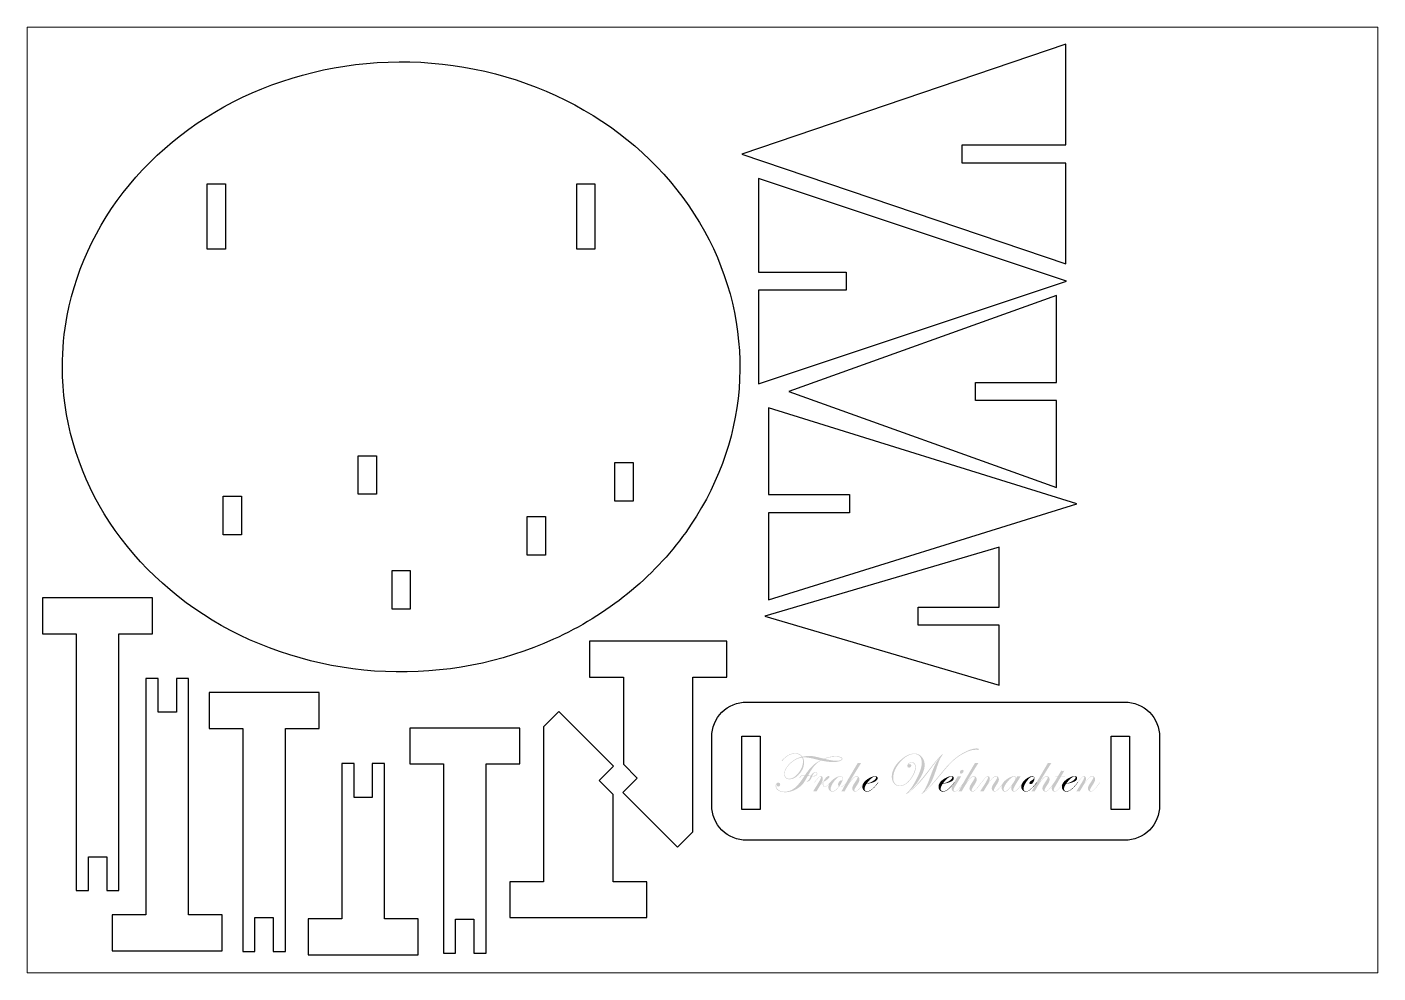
# Paper-space layout 'Layout1' of a CAD drawing. Header units: millimetres. Extents: x 0 to 200, y 0 to 140.
# The model-space entities are those that its viewports show. They can reach past a viewport. Long polylines and large blocks are cut down to what shows.
import ezdxf

# ---------------------------------------------------------------- set-up
doc = ezdxf.new("R2010")
doc.units = ezdxf.units.MM

msp = doc.modelspace()

# ---------------------------------------------------------------- hatches: boundary and pattern name
at = {"true_color": 0x000000, "transparency": 33554687}
h = msp.add_hatch(color=18, dxfattribs=at)
edge = h.paths.add_edge_path(flags=0)
edge.add_spline(control_points=[(120.71, 31.69), (120.71, 31.56), (120.58, 31.45), (120.31, 31.35), (120.04, 31.26), (119.72, 31.21), (119.34, 31.21), (118.85, 31.21), (118.25, 31.29), (117.54, 31.44), (117.2, 31.27), (116.88, 31.03), (116.59, 30.69), (116.3, 30.36), (115.98, 29.88), (115.64, 29.25), (115.81, 29.22), (115.95, 29.2), (116.06, 29.19), (116.22, 29.54), (116.43, 29.71), (116.72, 29.71), (116.91, 29.71), (117.01, 29.64), (117.01, 29.49), (117.01, 29.37), (116.94, 29.27), (116.81, 29.2), (116.68, 29.12), (116.51, 29.08), (116.31, 29.08), (116.31, 29.08), (116.22, 29.08), (116.22, 29.08), (116.22, 29.07), (116.18, 29), (116.12, 28.87), (116.05, 28.71), (115.96, 28.57), (115.83, 28.46), (115.7, 28.35), (115.58, 28.3), (115.47, 28.3), (115.43, 28.3), (115.41, 28.31), (115.41, 28.32), (115.41, 28.34), (115.42, 28.35), (115.45, 28.36), (115.64, 28.41), (115.83, 28.67), (116.02, 29.11), (115.94, 29.12), (115.83, 29.14), (115.68, 29.16), (115.68, 29.16), (115.6, 29.18), (115.6, 29.18), (115.56, 29.11), (115.51, 29.01), (115.43, 28.88), (115.2, 28.46), (115.01, 28.16), (114.86, 27.98), (114.72, 27.8), (114.52, 27.62), (114.27, 27.45), (113.62, 26.98), (112.93, 26.75), (112.23, 26.75), (111.82, 26.75), (111.48, 26.84), (111.21, 27.01), (110.95, 27.18), (110.82, 27.41), (110.82, 27.68), (110.82, 27.81), (110.86, 27.93), (110.94, 28.03), (111.02, 28.12), (111.11, 28.17), (111.23, 28.17), (111.41, 28.17), (111.5, 28.08), (111.5, 27.9), (111.5, 27.81), (111.47, 27.74), (111.41, 27.68), (111.36, 27.62), (111.29, 27.59), (111.21, 27.59), (111.08, 27.59), (111.01, 27.65), (111.01, 27.78), (111.02, 27.85), (111.01, 27.88), (110.99, 27.88), (110.93, 27.88), (110.91, 27.81), (110.91, 27.66), (110.91, 27.43), (111.03, 27.24), (111.27, 27.08), (111.5, 26.91), (111.79, 26.83), (112.13, 26.83), (112.66, 26.83), (113.14, 26.99), (113.56, 27.31), (113.99, 27.63), (114.45, 28.17), (114.96, 28.95), (115, 29.02), (115.07, 29.11), (115.15, 29.24), (115.15, 29.24), (115.08, 29.24), (115.08, 29.24), (114.77, 29.24), (114.56, 29.13), (114.44, 28.89), (114.43, 28.85), (114.41, 28.83), (114.4, 28.83), (114.38, 28.83), (114.36, 28.85), (114.36, 28.87), (114.36, 28.98), (114.44, 29.08), (114.6, 29.18), (114.75, 29.27), (114.91, 29.32), (115.08, 29.32), (115.08, 29.32), (115.2, 29.32), (115.2, 29.32), (115.92, 30.4), (116.66, 31.11), (117.45, 31.46), (117.24, 31.51), (117.02, 31.56), (116.79, 31.62), (116.06, 31.81), (115.49, 31.91), (115.09, 31.91), (115.01, 31.91), (114.93, 31.9), (114.86, 31.9), (114.98, 31.67), (115.03, 31.42), (115.03, 31.13), (115.03, 30.54), (114.8, 29.98), (114.34, 29.46), (113.87, 28.93), (113.38, 28.67), (112.85, 28.67), (112.63, 28.67), (112.44, 28.74), (112.31, 28.88), (112.17, 29.02), (112.1, 29.2), (112.1, 29.43), (112.1, 29.94), (112.36, 30.46), (112.9, 30.99), (113.43, 31.52), (114.03, 31.85), (114.69, 31.99), (114.48, 32.3), (114.17, 32.45), (113.74, 32.45), (113.04, 32.45), (112.41, 32.11), (111.84, 31.43), (111.79, 31.38), (111.77, 31.36), (111.76, 31.36), (111.75, 31.36), (111.73, 31.37), (111.73, 31.39), (111.73, 31.44), (111.84, 31.57), (112.07, 31.78), (112.6, 32.27), (113.15, 32.52), (113.71, 32.52), (114.21, 32.52), (114.58, 32.35), (114.8, 32), (115.09, 32.08), (115.43, 32.12), (115.81, 32.12), (116.05, 32.12), (116.28, 32.1), (116.48, 32.06), (116.69, 32.02), (117.18, 31.91), (117.96, 31.72), (118.56, 31.96), (119.13, 32.07), (119.66, 32.07), (119.98, 32.07), (120.23, 32.04), (120.42, 31.97), (120.61, 31.9), (120.71, 31.81), (120.71, 31.69)], knot_values=[0, 0, 0, 0, 1, 1, 1, 2, 2, 2, 3, 3, 3, 4, 4, 4, 5, 5, 5, 6, 6, 6, 7, 7, 7, 8, 8, 8, 9, 9, 9, 10, 10, 10, 11, 11, 11, 12, 12, 12, 13, 13, 13, 14, 14, 14, 15, 15, 15, 16, 16, 16, 17, 17, 17, 18, 18, 18, 19, 19, 19, 20, 20, 20, 21, 21, 21, 22, 22, 22, 23, 23, 23, 24, 24, 24, 25, 25, 25, 26, 26, 26, 27, 27, 27, 28, 28, 28, 29, 29, 29, 30, 30, 30, 31, 31, 31, 32, 32, 32, 33, 33, 33, 34, 34, 34, 35, 35, 35, 36, 36, 36, 37, 37, 37, 38, 38, 38, 39, 39, 39, 40, 40, 40, 41, 41, 41, 42, 42, 42, 43, 43, 43, 44, 44, 44, 45, 45, 45, 46, 46, 46, 47, 47, 47, 48, 48, 48, 49, 49, 49, 50, 50, 50, 51, 51, 51, 52, 52, 52, 53, 53, 53, 54, 54, 54, 55, 55, 55, 56, 56, 56, 57, 57, 57, 58, 58, 58, 59, 59, 59, 60, 60, 60, 61, 61, 61, 62, 62, 62, 63, 63, 63, 64, 64, 64, 65, 65, 65, 66, 66, 66, 67, 67, 67, 68, 68, 68, 69, 69, 69, 69], degree=3, periodic=1)
edge = h.paths.add_edge_path(flags=0)
edge.add_spline(control_points=[(120.63, 31.69), (120.63, 31.77), (120.54, 31.84), (120.36, 31.9), (120.19, 31.97), (119.97, 32), (119.72, 32), (119.13, 32), (118.58, 31.89), (118.09, 31.69), (118.09, 31.69), (118.63, 31.56), (118.63, 31.56), (119.09, 31.46), (119.51, 31.4), (119.9, 31.4), (120.09, 31.4), (120.26, 31.43), (120.41, 31.49), (120.56, 31.55), (120.63, 31.61), (120.63, 31.69)], knot_values=[0, 0, 0, 0, 1, 1, 1, 2, 2, 2, 3, 3, 3, 4, 4, 4, 5, 5, 5, 6, 6, 6, 7, 7, 7, 7], degree=3, periodic=1)
edge = h.paths.add_edge_path(flags=0)
edge.add_spline(control_points=[(116.93, 29.48), (116.93, 29.6), (116.87, 29.66), (116.73, 29.66), (116.56, 29.66), (116.41, 29.52), (116.28, 29.23), (116.28, 29.23), (116.25, 29.16), (116.25, 29.16), (116.25, 29.16), (116.35, 29.16), (116.35, 29.16), (116.52, 29.16), (116.66, 29.19), (116.77, 29.25), (116.88, 29.31), (116.93, 29.39), (116.93, 29.48)], knot_values=[0, 0, 0, 0, 1, 1, 1, 2, 2, 2, 3, 3, 3, 4, 4, 4, 5, 5, 5, 6, 6, 6, 6], degree=3, periodic=1)
edge = h.paths.add_edge_path(flags=0)
edge.add_spline(control_points=[(114.88, 31.33), (114.88, 31.51), (114.84, 31.69), (114.75, 31.88), (114.12, 31.8), (113.53, 31.5), (112.99, 30.98), (112.44, 30.46), (112.17, 29.95), (112.17, 29.43), (112.17, 29.24), (112.23, 29.08), (112.35, 28.95), (112.47, 28.82), (112.62, 28.75), (112.8, 28.75), (113.27, 28.75), (113.74, 29.03), (114.2, 29.6), (114.65, 30.17), (114.88, 30.74), (114.88, 31.33)], knot_values=[0, 0, 0, 0, 1, 1, 1, 2, 2, 2, 3, 3, 3, 4, 4, 4, 5, 5, 5, 6, 6, 6, 7, 7, 7, 7], degree=3, periodic=1)
h = msp.add_hatch(color=18, dxfattribs=at)
edge = h.paths.add_edge_path(flags=0)
edge.add_spline(control_points=[(140.92, 33.12), (140.92, 33.05), (140.88, 33.02), (140.8, 33.02), (140.8, 33.02), (140.74, 33.02), (140.74, 33.02), (140.65, 33.03), (140.55, 33.03), (140.42, 33.03), (139.79, 33.03), (139.04, 32.75), (138.15, 32.19), (137.65, 31.87), (137.23, 31.54), (136.89, 31.2), (136.53, 30.85), (135.94, 30.17), (135.11, 29.16), (134.1, 27.94), (133.31, 27.12), (132.75, 26.7), (132.56, 26.56), (132.45, 26.49), (132.42, 26.49), (132.41, 26.49), (132.4, 26.5), (132.4, 26.51), (132.4, 26.51), (132.43, 26.55), (132.51, 26.63), (132.86, 26.98), (133.22, 27.67), (133.58, 28.68), (133.91, 29.59), (134.17, 30.25), (134.37, 30.67), (134.56, 31.09), (134.76, 31.43), (134.98, 31.71), (135.03, 31.78), (135.06, 31.81), (135.06, 31.82), (135.04, 31.83), (135.02, 31.82), (135, 31.79), (135, 31.79), (134.96, 31.75), (134.96, 31.75), (134.96, 31.75), (134.85, 31.62), (134.85, 31.62), (134.68, 31.4), (134.26, 30.86), (133.61, 30), (132.58, 28.6), (131.67, 27.6), (130.89, 26.98), (130.47, 26.65), (130.23, 26.49), (130.16, 26.49), (130.15, 26.5), (130.14, 26.5), (130.14, 26.52), (130.14, 26.52), (130.15, 26.54), (130.19, 26.57), (130.72, 27.06), (131.23, 27.79), (131.72, 28.77), (132.21, 29.75), (132.46, 30.53), (132.46, 31.11), (132.46, 31.51), (132.36, 31.82), (132.17, 32.06), (131.97, 32.29), (131.71, 32.41), (131.37, 32.41), (130.67, 32.41), (129.97, 32.01), (129.27, 31.22), (128.58, 30.44), (128.23, 29.64), (128.23, 28.84), (128.23, 28.51), (128.32, 28.24), (128.5, 28.04), (128.68, 27.83), (128.92, 27.73), (129.21, 27.73), (129.82, 27.73), (130.41, 28.15), (130.96, 28.99), (131.31, 29.54), (131.49, 30.03), (131.49, 30.46), (131.49, 30.66), (131.44, 30.82), (131.34, 30.94), (131.24, 31.07), (131.11, 31.13), (130.95, 31.13), (130.85, 31.13), (130.76, 31.1), (130.66, 31.06), (130.57, 31.01), (130.52, 30.96), (130.52, 30.91), (130.52, 30.89), (130.53, 30.89), (130.55, 30.89), (130.56, 30.89), (130.57, 30.89), (130.59, 30.89), (130.66, 30.9), (130.7, 30.91), (130.72, 30.91), (130.85, 30.91), (130.91, 30.84), (130.91, 30.7), (130.91, 30.62), (130.88, 30.54), (130.81, 30.48), (130.74, 30.42), (130.67, 30.39), (130.58, 30.39), (130.41, 30.39), (130.33, 30.48), (130.33, 30.66), (130.33, 30.81), (130.39, 30.94), (130.52, 31.04), (130.64, 31.15), (130.79, 31.2), (130.95, 31.2), (131.14, 31.2), (131.29, 31.14), (131.4, 31), (131.51, 30.86), (131.57, 30.68), (131.57, 30.46), (131.57, 29.94), (131.34, 29.37), (130.87, 28.72), (130.35, 28.02), (129.79, 27.66), (129.2, 27.66), (128.86, 27.66), (128.57, 27.79), (128.35, 28.06), (128.13, 28.32), (128.02, 28.65), (128.02, 29.05), (128.02, 29.43), (128.12, 29.82), (128.32, 30.23), (128.52, 30.64), (128.79, 31.01), (129.14, 31.34), (129.92, 32.1), (130.67, 32.48), (131.39, 32.48), (131.82, 32.48), (132.17, 32.32), (132.46, 31.99), (132.75, 31.65), (132.89, 31.25), (132.89, 30.76), (132.89, 30.24), (132.67, 29.61), (132.24, 28.87), (131.81, 28.12), (131.29, 27.48), (130.68, 26.95), (130.62, 26.89), (130.59, 26.86), (130.59, 26.86), (130.59, 26.85), (130.6, 26.84), (130.61, 26.84), (130.69, 26.84), (130.96, 27.08), (131.42, 27.55), (132.07, 28.23), (132.94, 29.29), (134.05, 30.74), (134.36, 31.16), (134.67, 31.53), (134.98, 31.86), (135.28, 32.19), (135.47, 32.36), (135.54, 32.36), (135.56, 32.36), (135.57, 32.35), (135.57, 32.33), (135.57, 32.32), (135.56, 32.31), (135.54, 32.29), (135.37, 32.06), (135.23, 31.83), (135.12, 31.59), (135, 31.32), (134.82, 30.82), (134.58, 30.07), (134.31, 29.26), (134.07, 28.64), (133.85, 28.22), (133.62, 27.78), (133.34, 27.38), (132.99, 27.03), (132.99, 27.02), (132.98, 27.01), (132.98, 27), (132.98, 26.99), (132.98, 26.98), (132.99, 26.98), (133.04, 26.98), (133.23, 27.16), (133.58, 27.52), (133.82, 27.76), (134.49, 28.56), (135.59, 29.89), (136.16, 30.58), (136.66, 31.12), (137.11, 31.52), (137.56, 31.92), (138.07, 32.28), (138.63, 32.59), (139.4, 33.02), (140.06, 33.23), (140.63, 33.23), (140.83, 33.23), (140.92, 33.2), (140.92, 33.12)], knot_values=[0, 0, 0, 0, 1, 1, 1, 2, 2, 2, 3, 3, 3, 4, 4, 4, 5, 5, 5, 6, 6, 6, 7, 7, 7, 8, 8, 8, 9, 9, 9, 10, 10, 10, 11, 11, 11, 12, 12, 12, 13, 13, 13, 14, 14, 14, 15, 15, 15, 16, 16, 16, 17, 17, 17, 18, 18, 18, 19, 19, 19, 20, 20, 20, 21, 21, 21, 22, 22, 22, 23, 23, 23, 24, 24, 24, 25, 25, 25, 26, 26, 26, 27, 27, 27, 28, 28, 28, 29, 29, 29, 30, 30, 30, 31, 31, 31, 32, 32, 32, 33, 33, 33, 34, 34, 34, 35, 35, 35, 36, 36, 36, 37, 37, 37, 38, 38, 38, 39, 39, 39, 40, 40, 40, 41, 41, 41, 42, 42, 42, 43, 43, 43, 44, 44, 44, 45, 45, 45, 46, 46, 46, 47, 47, 47, 48, 48, 48, 49, 49, 49, 50, 50, 50, 51, 51, 51, 52, 52, 52, 53, 53, 53, 54, 54, 54, 55, 55, 55, 56, 56, 56, 57, 57, 57, 58, 58, 58, 59, 59, 59, 60, 60, 60, 61, 61, 61, 62, 62, 62, 63, 63, 63, 64, 64, 64, 65, 65, 65, 66, 66, 66, 67, 67, 67, 68, 68, 68, 69, 69, 69, 70, 70, 70, 71, 71, 71, 72, 72, 72, 73, 73, 73, 74, 74, 74, 75, 75, 75, 76, 76, 76, 77, 77, 77, 78, 78, 78, 78], degree=3, periodic=1)
h = msp.add_hatch(color=18, dxfattribs=at)
edge = h.paths.add_edge_path(flags=0)
edge.add_spline(control_points=[(123.98, 28.22), (123.98, 28.19), (123.96, 28.17), (123.94, 28.14), (123.94, 28.14), (123.76, 27.9), (123.76, 27.9), (123.25, 27.19), (122.87, 26.83), (122.62, 26.83), (122.49, 26.83), (122.38, 26.88), (122.3, 26.97), (122.21, 27.07), (122.17, 27.19), (122.17, 27.33), (122.17, 27.52), (122.28, 27.77), (122.48, 28.07), (122.81, 28.55), (122.97, 28.83), (122.97, 28.92), (122.97, 29.03), (122.91, 29.08), (122.8, 29.08), (122.64, 29.08), (122.41, 28.92), (122.13, 28.6), (121.86, 28.29), (121.48, 27.71), (121.01, 26.85), (120.93, 26.87), (120.86, 26.88), (120.8, 26.88), (120.74, 26.88), (120.66, 26.87), (120.56, 26.85), (120.56, 26.85), (121.16, 27.94), (121.16, 27.94), (121.24, 28.09), (121.37, 28.32), (121.53, 28.63), (121.62, 28.77), (121.9, 29.24), (122.36, 30.03), (122.36, 30.03), (122.99, 31.09), (122.99, 31.09), (123.07, 31.07), (123.14, 31.06), (123.19, 31.06), (123.3, 31.06), (123.41, 31.07), (123.5, 31.1), (123.22, 30.65), (122.8, 29.97), (122.24, 29.06), (122.24, 29.06), (121.6, 28), (121.6, 28), (122.12, 28.76), (122.52, 29.14), (122.82, 29.14), (122.94, 29.14), (123.04, 29.09), (123.12, 28.99), (123.2, 28.89), (123.24, 28.77), (123.24, 28.63), (123.24, 28.44), (123.12, 28.17), (122.88, 27.81), (122.62, 27.42), (122.48, 27.17), (122.48, 27.07), (122.48, 26.95), (122.54, 26.89), (122.66, 26.89), (122.87, 26.89), (123.22, 27.24), (123.71, 27.92), (123.71, 27.92), (123.84, 28.1), (123.84, 28.1), (123.84, 28.1), (123.91, 28.19), (123.91, 28.19), (123.93, 28.22), (123.94, 28.23), (123.96, 28.23), (123.97, 28.23), (123.98, 28.23), (123.98, 28.22)], knot_values=[0, 0, 0, 0, 1, 1, 1, 2, 2, 2, 3, 3, 3, 4, 4, 4, 5, 5, 5, 6, 6, 6, 7, 7, 7, 8, 8, 8, 9, 9, 9, 10, 10, 10, 11, 11, 11, 12, 12, 12, 13, 13, 13, 14, 14, 14, 15, 15, 15, 16, 16, 16, 17, 17, 17, 18, 18, 18, 19, 19, 19, 20, 20, 20, 21, 21, 21, 22, 22, 22, 23, 23, 23, 24, 24, 24, 25, 25, 25, 26, 26, 26, 27, 27, 27, 28, 28, 28, 29, 29, 29, 30, 30, 30, 31, 31, 31, 31], degree=3, periodic=1)
h = msp.add_hatch(color=18, dxfattribs=at)
edge = h.paths.add_edge_path(flags=0)
edge.add_spline(control_points=[(138.65, 29.9), (138.65, 29.8), (138.61, 29.71), (138.53, 29.63), (138.45, 29.55), (138.37, 29.5), (138.27, 29.5), (138.15, 29.5), (138.09, 29.57), (138.09, 29.69), (138.09, 29.78), (138.13, 29.86), (138.21, 29.95), (138.3, 30.03), (138.39, 30.07), (138.48, 30.07), (138.6, 30.07), (138.65, 30.01), (138.65, 29.9)], knot_values=[0, 0, 0, 0, 1, 1, 1, 2, 2, 2, 3, 3, 3, 4, 4, 4, 5, 5, 5, 6, 6, 6, 6], degree=3, periodic=1)
edge = h.paths.add_edge_path(flags=0)
edge.add_spline(control_points=[(138.71, 28.21), (138.71, 28.2), (138.7, 28.18), (138.67, 28.14), (138.67, 28.14), (138.5, 27.9), (138.5, 27.9), (137.98, 27.19), (137.59, 26.83), (137.32, 26.83), (137.19, 26.83), (137.09, 26.88), (137, 26.97), (136.92, 27.06), (136.87, 27.17), (136.87, 27.31), (136.87, 27.47), (136.97, 27.71), (137.16, 28.03), (137.16, 28.03), (137.79, 29.11), (137.79, 29.11), (137.88, 29.09), (137.94, 29.08), (137.99, 29.08), (138.07, 29.08), (138.17, 29.09), (138.3, 29.11), (138.3, 29.11), (137.38, 27.59), (137.38, 27.59), (137.24, 27.37), (137.18, 27.2), (137.18, 27.08), (137.18, 26.95), (137.24, 26.89), (137.37, 26.89), (137.61, 26.89), (138.04, 27.33), (138.65, 28.19), (138.66, 28.22), (138.67, 28.23), (138.69, 28.23), (138.7, 28.23), (138.71, 28.22), (138.71, 28.21)], knot_values=[0, 0, 0, 0, 1, 1, 1, 2, 2, 2, 3, 3, 3, 4, 4, 4, 5, 5, 5, 6, 6, 6, 7, 7, 7, 8, 8, 8, 9, 9, 9, 10, 10, 10, 11, 11, 11, 12, 12, 12, 13, 13, 13, 14, 14, 14, 15, 15, 15, 15], degree=3, periodic=1)
h = msp.add_hatch(color=18, dxfattribs=at)
edge = h.paths.add_edge_path(flags=0)
edge.add_spline(control_points=[(141.33, 28.22), (141.33, 28.19), (141.32, 28.17), (141.29, 28.14), (141.29, 28.14), (141.11, 27.9), (141.11, 27.9), (140.6, 27.19), (140.22, 26.83), (139.97, 26.83), (139.84, 26.83), (139.73, 26.88), (139.65, 26.97), (139.57, 27.07), (139.52, 27.19), (139.52, 27.33), (139.52, 27.52), (139.63, 27.77), (139.84, 28.07), (140.16, 28.55), (140.32, 28.83), (140.32, 28.92), (140.32, 29.03), (140.27, 29.08), (140.15, 29.08), (139.99, 29.08), (139.77, 28.92), (139.48, 28.6), (139.21, 28.29), (138.84, 27.71), (138.36, 26.85), (138.28, 26.87), (138.21, 26.88), (138.15, 26.88), (138.09, 26.88), (138.01, 26.87), (137.91, 26.85), (137.91, 26.85), (138.51, 27.94), (138.51, 27.94), (138.59, 28.09), (138.72, 28.32), (138.89, 28.63), (138.98, 28.77), (139.25, 29.24), (139.72, 30.03), (139.72, 30.03), (140.34, 31.09), (140.34, 31.09), (140.42, 31.07), (140.49, 31.06), (140.55, 31.06), (140.66, 31.06), (140.76, 31.07), (140.86, 31.1), (140.57, 30.65), (140.15, 29.97), (139.59, 29.06), (139.59, 29.06), (138.96, 28), (138.96, 28), (139.47, 28.76), (139.87, 29.14), (140.17, 29.14), (140.29, 29.14), (140.39, 29.09), (140.47, 28.99), (140.55, 28.89), (140.6, 28.77), (140.6, 28.63), (140.6, 28.44), (140.48, 28.17), (140.24, 27.81), (139.97, 27.42), (139.84, 27.17), (139.84, 27.07), (139.84, 26.95), (139.89, 26.89), (140.01, 26.89), (140.22, 26.89), (140.57, 27.24), (141.07, 27.92), (141.07, 27.92), (141.19, 28.1), (141.19, 28.1), (141.19, 28.1), (141.27, 28.19), (141.27, 28.19), (141.28, 28.22), (141.3, 28.23), (141.31, 28.23), (141.33, 28.23), (141.33, 28.23), (141.33, 28.22)], knot_values=[0, 0, 0, 0, 1, 1, 1, 2, 2, 2, 3, 3, 3, 4, 4, 4, 5, 5, 5, 6, 6, 6, 7, 7, 7, 8, 8, 8, 9, 9, 9, 10, 10, 10, 11, 11, 11, 12, 12, 12, 13, 13, 13, 14, 14, 14, 15, 15, 15, 16, 16, 16, 17, 17, 17, 18, 18, 18, 19, 19, 19, 20, 20, 20, 21, 21, 21, 22, 22, 22, 23, 23, 23, 24, 24, 24, 25, 25, 25, 26, 26, 26, 27, 27, 27, 28, 28, 28, 29, 29, 29, 30, 30, 30, 31, 31, 31, 31], degree=3, periodic=1)
h = msp.add_hatch(color=18, dxfattribs=at)
edge = h.paths.add_edge_path(flags=0)
edge.add_spline(control_points=[(152.13, 28.22), (152.13, 28.19), (152.12, 28.17), (152.09, 28.14), (152.09, 28.14), (151.91, 27.9), (151.91, 27.9), (151.4, 27.19), (151.02, 26.83), (150.77, 26.83), (150.64, 26.83), (150.53, 26.88), (150.45, 26.97), (150.37, 27.07), (150.32, 27.19), (150.32, 27.33), (150.32, 27.52), (150.43, 27.77), (150.63, 28.07), (150.96, 28.55), (151.12, 28.83), (151.12, 28.92), (151.12, 29.03), (151.06, 29.08), (150.95, 29.08), (150.79, 29.08), (150.57, 28.92), (150.28, 28.6), (150.01, 28.29), (149.64, 27.71), (149.16, 26.85), (149.08, 26.87), (149.01, 26.88), (148.95, 26.88), (148.89, 26.88), (148.81, 26.87), (148.71, 26.85), (148.71, 26.85), (149.31, 27.94), (149.31, 27.94), (149.39, 28.09), (149.52, 28.32), (149.69, 28.63), (149.78, 28.77), (150.05, 29.24), (150.52, 30.03), (150.52, 30.03), (151.14, 31.09), (151.14, 31.09), (151.22, 31.07), (151.29, 31.06), (151.35, 31.06), (151.45, 31.06), (151.56, 31.07), (151.66, 31.1), (151.37, 30.65), (150.95, 29.97), (150.39, 29.06), (150.39, 29.06), (149.76, 28), (149.76, 28), (150.27, 28.76), (150.67, 29.14), (150.97, 29.14), (151.09, 29.14), (151.19, 29.09), (151.27, 28.99), (151.35, 28.89), (151.39, 28.77), (151.39, 28.63), (151.39, 28.44), (151.27, 28.17), (151.03, 27.81), (150.77, 27.42), (150.63, 27.17), (150.63, 27.07), (150.63, 26.95), (150.69, 26.89), (150.81, 26.89), (151.02, 26.89), (151.37, 27.24), (151.86, 27.92), (151.86, 27.92), (151.99, 28.1), (151.99, 28.1), (151.99, 28.1), (152.06, 28.19), (152.06, 28.19), (152.08, 28.22), (152.09, 28.23), (152.11, 28.23), (152.12, 28.23), (152.13, 28.23), (152.13, 28.22)], knot_values=[0, 0, 0, 0, 1, 1, 1, 2, 2, 2, 3, 3, 3, 4, 4, 4, 5, 5, 5, 6, 6, 6, 7, 7, 7, 8, 8, 8, 9, 9, 9, 10, 10, 10, 11, 11, 11, 12, 12, 12, 13, 13, 13, 14, 14, 14, 15, 15, 15, 16, 16, 16, 17, 17, 17, 18, 18, 18, 19, 19, 19, 20, 20, 20, 21, 21, 21, 22, 22, 22, 23, 23, 23, 24, 24, 24, 25, 25, 25, 26, 26, 26, 27, 27, 27, 28, 28, 28, 29, 29, 29, 30, 30, 30, 31, 31, 31, 31], degree=3, periodic=1)
h = msp.add_hatch(color=18, dxfattribs=at)
edge = h.paths.add_edge_path(flags=0)
edge.add_spline(control_points=[(118.94, 28.21), (118.94, 28.19), (118.86, 28.09), (118.7, 27.91), (118.49, 27.68), (118.3, 27.56), (118.12, 27.56), (117.91, 27.56), (117.8, 27.68), (117.8, 27.92), (117.8, 28), (117.82, 28.1), (117.85, 28.21), (117.68, 28.06), (117.54, 27.92), (117.43, 27.77), (117.33, 27.62), (117.14, 27.32), (116.88, 26.87), (116.73, 26.88), (116.65, 26.89), (116.62, 26.89), (116.61, 26.89), (116.53, 26.88), (116.37, 26.87), (116.37, 26.87), (117.04, 27.96), (117.04, 27.96), (117.38, 28.5), (117.55, 28.84), (117.55, 28.97), (117.55, 29.05), (117.52, 29.08), (117.45, 29.08), (117.3, 29.08), (117.02, 28.79), (116.62, 28.2), (116.6, 28.16), (116.58, 28.15), (116.56, 28.15), (116.55, 28.15), (116.54, 28.16), (116.54, 28.17), (116.54, 28.18), (116.55, 28.19), (116.56, 28.2), (116.56, 28.2), (116.63, 28.31), (116.63, 28.31), (117.05, 28.87), (117.34, 29.14), (117.49, 29.14), (117.7, 29.14), (117.81, 29), (117.81, 28.72), (117.81, 28.51), (117.7, 28.24), (117.48, 27.89), (117.62, 28.05), (117.75, 28.19), (117.88, 28.29), (117.99, 28.53), (118.11, 28.74), (118.27, 28.9), (118.42, 29.06), (118.56, 29.14), (118.68, 29.14), (118.77, 29.14), (118.81, 29.11), (118.81, 29.03), (118.81, 28.9), (118.62, 28.72), (118.24, 28.47), (118.18, 28.44), (118.09, 28.38), (117.97, 28.31), (117.97, 28.31), (117.92, 28.27), (117.92, 28.27), (117.88, 28.14), (117.87, 28.04), (117.87, 27.96), (117.87, 27.73), (117.95, 27.61), (118.12, 27.61), (118.34, 27.61), (118.57, 27.79), (118.82, 28.14), (118.87, 28.2), (118.91, 28.23), (118.92, 28.23), (118.94, 28.23), (118.94, 28.22), (118.94, 28.21)], knot_values=[0, 0, 0, 0, 1, 1, 1, 2, 2, 2, 3, 3, 3, 4, 4, 4, 5, 5, 5, 6, 6, 6, 7, 7, 7, 8, 8, 8, 9, 9, 9, 10, 10, 10, 11, 11, 11, 12, 12, 12, 13, 13, 13, 14, 14, 14, 15, 15, 15, 16, 16, 16, 17, 17, 17, 18, 18, 18, 19, 19, 19, 20, 20, 20, 21, 21, 21, 22, 22, 22, 23, 23, 23, 24, 24, 24, 25, 25, 25, 26, 26, 26, 27, 27, 27, 28, 28, 28, 29, 29, 29, 30, 30, 30, 31, 31, 31, 31], degree=3, periodic=1)
h = msp.add_hatch(color=18, dxfattribs=at)
edge = h.paths.add_edge_path(flags=0)
edge.add_spline(control_points=[(121.36, 28.21), (121.36, 28.17), (121.28, 28.07), (121.12, 27.91), (120.88, 27.67), (120.66, 27.55), (120.46, 27.55), (120.37, 27.55), (120.3, 27.56), (120.23, 27.6), (119.87, 27.09), (119.53, 26.83), (119.22, 26.83), (119.05, 26.83), (118.92, 26.9), (118.8, 27.03), (118.68, 27.17), (118.63, 27.33), (118.63, 27.52), (118.63, 27.94), (118.9, 28.34), (119.45, 28.73), (119.84, 29.01), (120.16, 29.14), (120.41, 29.14), (120.64, 29.14), (120.76, 29.02), (120.76, 28.77), (120.76, 28.46), (120.59, 28.08), (120.26, 27.64), (120.32, 27.6), (120.38, 27.59), (120.45, 27.59), (120.57, 27.59), (120.71, 27.65), (120.88, 27.76), (121.04, 27.87), (121.17, 28.01), (121.28, 28.17), (121.31, 28.21), (121.33, 28.23), (121.34, 28.23), (121.35, 28.23), (121.36, 28.22), (121.36, 28.21)], knot_values=[0, 0, 0, 0, 1, 1, 1, 2, 2, 2, 3, 3, 3, 4, 4, 4, 5, 5, 5, 6, 6, 6, 7, 7, 7, 8, 8, 8, 9, 9, 9, 10, 10, 10, 11, 11, 11, 12, 12, 12, 13, 13, 13, 14, 14, 14, 15, 15, 15, 15], degree=3, periodic=1)
edge = h.paths.add_edge_path(flags=0)
edge.add_spline(control_points=[(120.7, 28.76), (120.7, 28.98), (120.6, 29.09), (120.4, 29.09), (120.15, 29.09), (119.85, 28.85), (119.49, 28.38), (119.14, 27.91), (118.96, 27.51), (118.96, 27.18), (118.96, 27), (119.05, 26.9), (119.23, 26.9), (119.52, 26.9), (119.84, 27.14), (120.19, 27.63), (120.11, 27.72), (120.07, 27.81), (120.07, 27.9), (120.07, 28.03), (120.13, 28.17), (120.23, 28.31), (120.34, 28.45), (120.44, 28.52), (120.54, 28.52), (120.59, 28.52), (120.62, 28.5), (120.63, 28.44), (120.68, 28.54), (120.7, 28.64), (120.7, 28.76)], knot_values=[0, 0, 0, 0, 1, 1, 1, 2, 2, 2, 3, 3, 3, 4, 4, 4, 5, 5, 5, 6, 6, 6, 7, 7, 7, 8, 8, 8, 9, 9, 9, 10, 10, 10, 10], degree=3, periodic=1)
h = msp.add_hatch(color=18, dxfattribs=at)
edge = h.paths.add_edge_path(flags=0)
edge.add_spline(control_points=[(126.05, 28.2), (126.05, 28.19), (126.02, 28.16), (125.97, 28.1), (125.97, 28.1), (125.8, 27.88), (125.8, 27.88), (125.23, 27.18), (124.75, 26.83), (124.35, 26.83), (124.16, 26.83), (124, 26.9), (123.87, 27.04), (123.74, 27.18), (123.67, 27.35), (123.67, 27.56), (123.67, 28.05), (124.01, 28.48), (124.7, 28.85), (125.06, 29.05), (125.35, 29.14), (125.58, 29.14), (125.67, 29.14), (125.76, 29.12), (125.83, 29.06), (125.9, 29), (125.93, 28.93), (125.93, 28.84), (125.93, 28.65), (125.8, 28.48), (125.55, 28.34), (125.29, 28.2), (124.86, 28.08), (124.26, 27.96), (124.08, 27.68), (123.99, 27.44), (123.99, 27.25), (123.99, 27.02), (124.11, 26.9), (124.37, 26.9), (124.8, 26.9), (125.32, 27.32), (125.95, 28.16), (125.98, 28.21), (126.01, 28.23), (126.03, 28.23), (126.04, 28.22), (126.05, 28.22), (126.05, 28.2)], knot_values=[0, 0, 0, 0, 1, 1, 1, 2, 2, 2, 3, 3, 3, 4, 4, 4, 5, 5, 5, 6, 6, 6, 7, 7, 7, 8, 8, 8, 9, 9, 9, 10, 10, 10, 11, 11, 11, 12, 12, 12, 13, 13, 13, 14, 14, 14, 15, 15, 15, 16, 16, 16, 16], degree=3, periodic=1)
edge = h.paths.add_edge_path(flags=0)
edge.add_spline(control_points=[(125.7, 28.96), (125.7, 29.05), (125.65, 29.09), (125.56, 29.09), (125.42, 29.09), (125.23, 28.99), (124.99, 28.79), (124.75, 28.59), (124.52, 28.33), (124.3, 28.01), (124.69, 28.11), (125.02, 28.26), (125.29, 28.44), (125.57, 28.62), (125.7, 28.8), (125.7, 28.96)], knot_values=[0, 0, 0, 0, 1, 1, 1, 2, 2, 2, 3, 3, 3, 4, 4, 4, 5, 5, 5, 5], degree=3, periodic=1)
h = msp.add_hatch(color=18, dxfattribs=at)
edge = h.paths.add_edge_path(flags=0)
edge.add_spline(control_points=[(137.31, 28.2), (137.31, 28.19), (137.29, 28.16), (137.24, 28.1), (137.24, 28.1), (137.07, 27.88), (137.07, 27.88), (136.5, 27.18), (136.02, 26.83), (135.61, 26.83), (135.42, 26.83), (135.26, 26.9), (135.13, 27.04), (135.01, 27.18), (134.94, 27.35), (134.94, 27.56), (134.94, 28.05), (135.28, 28.48), (135.97, 28.85), (136.33, 29.05), (136.62, 29.14), (136.84, 29.14), (136.94, 29.14), (137.03, 29.12), (137.1, 29.06), (137.17, 29), (137.2, 28.93), (137.2, 28.84), (137.2, 28.65), (137.07, 28.48), (136.82, 28.34), (136.56, 28.2), (136.13, 28.08), (135.53, 27.96), (135.35, 27.68), (135.26, 27.44), (135.26, 27.25), (135.26, 27.02), (135.38, 26.9), (135.64, 26.9), (136.07, 26.9), (136.59, 27.32), (137.22, 28.16), (137.25, 28.21), (137.28, 28.23), (137.3, 28.23), (137.31, 28.22), (137.31, 28.22), (137.31, 28.2)], knot_values=[0, 0, 0, 0, 1, 1, 1, 2, 2, 2, 3, 3, 3, 4, 4, 4, 5, 5, 5, 6, 6, 6, 7, 7, 7, 8, 8, 8, 9, 9, 9, 10, 10, 10, 11, 11, 11, 12, 12, 12, 13, 13, 13, 14, 14, 14, 15, 15, 15, 16, 16, 16, 16], degree=3, periodic=1)
edge = h.paths.add_edge_path(flags=0)
edge.add_spline(control_points=[(136.97, 28.96), (136.97, 29.05), (136.92, 29.09), (136.83, 29.09), (136.68, 29.09), (136.49, 28.99), (136.26, 28.79), (136.02, 28.59), (135.79, 28.33), (135.57, 28.01), (135.96, 28.11), (136.29, 28.26), (136.56, 28.44), (136.84, 28.62), (136.97, 28.8), (136.97, 28.96)], knot_values=[0, 0, 0, 0, 1, 1, 1, 2, 2, 2, 3, 3, 3, 4, 4, 4, 5, 5, 5, 5], degree=3, periodic=1)
h = msp.add_hatch(color=18, dxfattribs=at)
edge = h.paths.add_edge_path(flags=0)
edge.add_spline(control_points=[(144.61, 28.21), (144.61, 28.15), (144.41, 27.89), (144.02, 27.41), (143.7, 27.03), (143.44, 26.83), (143.26, 26.83), (143.13, 26.83), (143.03, 26.88), (142.95, 26.98), (142.86, 27.07), (142.82, 27.19), (142.82, 27.33), (142.82, 27.45), (142.85, 27.56), (142.9, 27.67), (142.95, 27.77), (143.08, 27.98), (143.29, 28.29), (143.51, 28.62), (143.62, 28.83), (143.62, 28.92), (143.62, 29.03), (143.56, 29.08), (143.45, 29.08), (143.05, 29.08), (142.44, 28.35), (141.61, 26.87), (141.48, 26.88), (141.39, 26.89), (141.37, 26.89), (141.27, 26.89), (141.18, 26.88), (141.1, 26.87), (141.1, 26.87), (141.74, 27.88), (141.74, 27.88), (142.1, 28.46), (142.28, 28.82), (142.28, 28.96), (142.28, 29.04), (142.24, 29.08), (142.18, 29.08), (142.04, 29.08), (141.76, 28.79), (141.36, 28.2), (141.33, 28.17), (141.31, 28.15), (141.3, 28.15), (141.28, 28.15), (141.28, 28.15), (141.27, 28.17), (141.28, 28.18), (141.28, 28.19), (141.29, 28.2), (141.29, 28.2), (141.37, 28.31), (141.37, 28.31), (141.78, 28.87), (142.06, 29.14), (142.21, 29.14), (142.3, 29.14), (142.38, 29.1), (142.45, 29.02), (142.51, 28.93), (142.54, 28.83), (142.54, 28.72), (142.54, 28.54), (142.44, 28.3), (142.24, 27.99), (142.56, 28.43), (142.81, 28.74), (142.98, 28.9), (143.15, 29.06), (143.31, 29.14), (143.46, 29.14), (143.58, 29.14), (143.68, 29.1), (143.76, 29), (143.84, 28.9), (143.88, 28.78), (143.88, 28.63), (143.88, 28.45), (143.76, 28.17), (143.51, 27.8), (143.25, 27.41), (143.12, 27.17), (143.12, 27.06), (143.12, 26.95), (143.18, 26.89), (143.29, 26.89), (143.53, 26.89), (143.95, 27.33), (144.55, 28.19), (144.56, 28.22), (144.57, 28.23), (144.59, 28.23), (144.6, 28.23), (144.61, 28.22), (144.61, 28.21)], knot_values=[0, 0, 0, 0, 1, 1, 1, 2, 2, 2, 3, 3, 3, 4, 4, 4, 5, 5, 5, 6, 6, 6, 7, 7, 7, 8, 8, 8, 9, 9, 9, 10, 10, 10, 11, 11, 11, 12, 12, 12, 13, 13, 13, 14, 14, 14, 15, 15, 15, 16, 16, 16, 17, 17, 17, 18, 18, 18, 19, 19, 19, 20, 20, 20, 21, 21, 21, 22, 22, 22, 23, 23, 23, 24, 24, 24, 25, 25, 25, 26, 26, 26, 27, 27, 27, 28, 28, 28, 29, 29, 29, 30, 30, 30, 31, 31, 31, 32, 32, 32, 33, 33, 33, 33], degree=3, periodic=1)
h = msp.add_hatch(color=18, dxfattribs=at)
edge = h.paths.add_edge_path(flags=0)
edge.add_spline(control_points=[(147.48, 28.21), (147.48, 28.15), (147.29, 27.89), (146.89, 27.41), (146.57, 27.03), (146.31, 26.83), (146.13, 26.83), (146, 26.83), (145.9, 26.88), (145.82, 26.97), (145.74, 27.07), (145.7, 27.19), (145.7, 27.33), (145.7, 27.47), (145.75, 27.63), (145.83, 27.8), (145.56, 27.42), (145.35, 27.17), (145.21, 27.03), (145.06, 26.9), (144.92, 26.83), (144.79, 26.83), (144.64, 26.83), (144.52, 26.89), (144.42, 27.02), (144.33, 27.14), (144.28, 27.3), (144.28, 27.49), (144.28, 28.01), (144.65, 28.47), (145.38, 28.88), (145.71, 29.05), (145.97, 29.14), (146.17, 29.14), (146.34, 29.14), (146.42, 29.06), (146.42, 28.9), (146.42, 28.85), (146.41, 28.79), (146.39, 28.72), (146.39, 28.72), (146.6, 29.11), (146.6, 29.11), (146.68, 29.09), (146.75, 29.08), (146.81, 29.08), (146.89, 29.08), (146.98, 29.09), (147.1, 29.11), (147.1, 29.11), (146.38, 27.92), (146.38, 27.92), (146.13, 27.5), (146, 27.22), (146, 27.09), (146, 26.96), (146.05, 26.89), (146.16, 26.89), (146.27, 26.89), (146.44, 27.02), (146.68, 27.27), (146.92, 27.52), (147.17, 27.83), (147.41, 28.19), (147.43, 28.22), (147.45, 28.23), (147.46, 28.23), (147.48, 28.23), (147.48, 28.22), (147.48, 28.21)], knot_values=[0, 0, 0, 0, 1, 1, 1, 2, 2, 2, 3, 3, 3, 4, 4, 4, 5, 5, 5, 6, 6, 6, 7, 7, 7, 8, 8, 8, 9, 9, 9, 10, 10, 10, 11, 11, 11, 12, 12, 12, 13, 13, 13, 14, 14, 14, 15, 15, 15, 16, 16, 16, 17, 17, 17, 18, 18, 18, 19, 19, 19, 20, 20, 20, 21, 21, 21, 22, 22, 22, 23, 23, 23, 23], degree=3, periodic=1)
edge = h.paths.add_edge_path(flags=0)
edge.add_spline(control_points=[(146.36, 28.88), (146.36, 29.02), (146.3, 29.08), (146.18, 29.08), (145.93, 29.08), (145.6, 28.84), (145.19, 28.35), (144.78, 27.86), (144.58, 27.46), (144.58, 27.16), (144.58, 26.98), (144.66, 26.89), (144.82, 26.89), (145, 26.89), (145.33, 27.21), (145.79, 27.83), (146.17, 28.34), (146.36, 28.69), (146.36, 28.88)], knot_values=[0, 0, 0, 0, 1, 1, 1, 2, 2, 2, 3, 3, 3, 4, 4, 4, 5, 5, 5, 6, 6, 6, 6], degree=3, periodic=1)
h = msp.add_hatch(color=18, dxfattribs=at)
edge = h.paths.add_edge_path(flags=0)
edge.add_spline(control_points=[(149.52, 28.21), (149.52, 28.17), (149.33, 27.94), (148.94, 27.52), (148.52, 27.06), (148.17, 26.83), (147.87, 26.83), (147.68, 26.83), (147.52, 26.91), (147.38, 27.05), (147.25, 27.2), (147.18, 27.37), (147.18, 27.57), (147.18, 27.8), (147.27, 28.04), (147.46, 28.28), (147.64, 28.53), (147.89, 28.74), (148.2, 28.92), (148.47, 29.07), (148.68, 29.14), (148.85, 29.14), (149.05, 29.14), (149.15, 29.03), (149.15, 28.79), (149.15, 28.6), (149.09, 28.41), (148.96, 28.22), (148.83, 28.03), (148.71, 27.94), (148.58, 27.94), (148.46, 27.94), (148.4, 28), (148.4, 28.12), (148.4, 28.27), (148.52, 28.4), (148.78, 28.52), (148.97, 28.62), (149.07, 28.74), (149.07, 28.9), (149.07, 29.02), (149, 29.08), (148.87, 29.08), (148.64, 29.08), (148.36, 28.86), (148.03, 28.41), (147.7, 27.96), (147.54, 27.58), (147.54, 27.28), (147.54, 27.02), (147.66, 26.89), (147.9, 26.89), (148.27, 26.89), (148.78, 27.32), (149.42, 28.17), (149.46, 28.21), (149.49, 28.23), (149.5, 28.23), (149.51, 28.23), (149.52, 28.22), (149.52, 28.21)], knot_values=[0, 0, 0, 0, 1, 1, 1, 2, 2, 2, 3, 3, 3, 4, 4, 4, 5, 5, 5, 6, 6, 6, 7, 7, 7, 8, 8, 8, 9, 9, 9, 10, 10, 10, 11, 11, 11, 12, 12, 12, 13, 13, 13, 14, 14, 14, 15, 15, 15, 16, 16, 16, 17, 17, 17, 18, 18, 18, 19, 19, 19, 20, 20, 20, 20], degree=3, periodic=1)
h = msp.add_hatch(color=18, dxfattribs=at)
edge = h.paths.add_edge_path(flags=0)
edge.add_spline(control_points=[(153.65, 29.14), (153.65, 29.14), (153.61, 29.08), (153.61, 29.08), (153.61, 29.08), (153.08, 29.08), (153.08, 29.08), (153.08, 29.08), (152.17, 27.53), (152.17, 27.53), (152.05, 27.34), (152, 27.19), (152, 27.08), (152, 26.95), (152.06, 26.89), (152.19, 26.89), (152.44, 26.89), (152.86, 27.33), (153.45, 28.19), (153.46, 28.22), (153.48, 28.23), (153.49, 28.23), (153.51, 28.23), (153.52, 28.22), (153.52, 28.21), (153.52, 28.2), (153.5, 28.18), (153.48, 28.14), (153.48, 28.14), (153.3, 27.9), (153.3, 27.9), (152.79, 27.19), (152.4, 26.83), (152.15, 26.83), (152.02, 26.83), (151.91, 26.88), (151.83, 26.97), (151.74, 27.06), (151.7, 27.18), (151.7, 27.32), (151.7, 27.48), (151.77, 27.69), (151.91, 27.93), (151.91, 27.93), (152.6, 29.08), (152.6, 29.08), (152.6, 29.08), (152.18, 29.08), (152.18, 29.08), (152.18, 29.08), (152.22, 29.14), (152.22, 29.14), (152.22, 29.14), (152.63, 29.14), (152.63, 29.14), (152.63, 29.14), (153.11, 29.94), (153.11, 29.94), (153.19, 29.92), (153.27, 29.9), (153.34, 29.9), (153.42, 29.9), (153.5, 29.92), (153.58, 29.94), (153.58, 29.94), (153.11, 29.14), (153.11, 29.14), (153.11, 29.14), (153.65, 29.14), (153.65, 29.14)], knot_values=[0, 0, 0, 0, 1, 1, 1, 2, 2, 2, 3, 3, 3, 4, 4, 4, 5, 5, 5, 6, 6, 6, 7, 7, 7, 8, 8, 8, 9, 9, 9, 10, 10, 10, 11, 11, 11, 12, 12, 12, 13, 13, 13, 14, 14, 14, 15, 15, 15, 16, 16, 16, 17, 17, 17, 18, 18, 18, 19, 19, 19, 20, 20, 20, 21, 21, 21, 22, 22, 22, 23, 23, 23, 23], degree=3, periodic=1)
h = msp.add_hatch(color=18, dxfattribs=at)
edge = h.paths.add_edge_path(flags=0)
edge.add_spline(control_points=[(155.58, 28.2), (155.58, 28.19), (155.55, 28.16), (155.5, 28.1), (155.5, 28.1), (155.33, 27.88), (155.33, 27.88), (154.76, 27.18), (154.28, 26.83), (153.88, 26.83), (153.69, 26.83), (153.53, 26.9), (153.4, 27.04), (153.27, 27.18), (153.2, 27.35), (153.2, 27.56), (153.2, 28.05), (153.55, 28.48), (154.23, 28.85), (154.59, 29.05), (154.88, 29.14), (155.11, 29.14), (155.21, 29.14), (155.29, 29.12), (155.36, 29.06), (155.43, 29), (155.46, 28.93), (155.46, 28.84), (155.46, 28.65), (155.34, 28.48), (155.08, 28.34), (154.82, 28.2), (154.4, 28.08), (153.8, 27.96), (153.61, 27.68), (153.52, 27.44), (153.52, 27.25), (153.52, 27.02), (153.65, 26.9), (153.9, 26.9), (154.33, 26.9), (154.86, 27.32), (155.48, 28.16), (155.51, 28.21), (155.54, 28.23), (155.56, 28.23), (155.57, 28.22), (155.58, 28.22), (155.58, 28.2)], knot_values=[0, 0, 0, 0, 1, 1, 1, 2, 2, 2, 3, 3, 3, 4, 4, 4, 5, 5, 5, 6, 6, 6, 7, 7, 7, 8, 8, 8, 9, 9, 9, 10, 10, 10, 11, 11, 11, 12, 12, 12, 13, 13, 13, 14, 14, 14, 15, 15, 15, 16, 16, 16, 16], degree=3, periodic=1)
edge = h.paths.add_edge_path(flags=0)
edge.add_spline(control_points=[(155.23, 28.96), (155.23, 29.05), (155.19, 29.09), (155.09, 29.09), (154.95, 29.09), (154.76, 28.99), (154.52, 28.79), (154.29, 28.59), (154.06, 28.33), (153.83, 28.01), (154.22, 28.11), (154.55, 28.26), (154.83, 28.44), (155.1, 28.62), (155.23, 28.8), (155.23, 28.96)], knot_values=[0, 0, 0, 0, 1, 1, 1, 2, 2, 2, 3, 3, 3, 4, 4, 4, 5, 5, 5, 5], degree=3, periodic=1)
h = msp.add_hatch(color=18, dxfattribs=at)
edge = h.paths.add_edge_path(flags=0)
edge.add_spline(control_points=[(158.85, 28.21), (158.85, 28.15), (158.65, 27.89), (158.26, 27.41), (157.93, 27.03), (157.68, 26.83), (157.49, 26.83), (157.37, 26.83), (157.27, 26.88), (157.19, 26.98), (157.1, 27.07), (157.06, 27.19), (157.06, 27.33), (157.06, 27.45), (157.09, 27.56), (157.14, 27.67), (157.19, 27.77), (157.32, 27.98), (157.53, 28.29), (157.75, 28.62), (157.86, 28.83), (157.86, 28.92), (157.86, 29.03), (157.8, 29.08), (157.69, 29.08), (157.29, 29.08), (156.68, 28.35), (155.85, 26.87), (155.71, 26.88), (155.63, 26.89), (155.61, 26.89), (155.51, 26.89), (155.42, 26.88), (155.34, 26.87), (155.34, 26.87), (155.97, 27.88), (155.97, 27.88), (156.34, 28.46), (156.52, 28.82), (156.52, 28.96), (156.52, 29.04), (156.48, 29.08), (156.42, 29.08), (156.28, 29.08), (156, 28.79), (155.59, 28.2), (155.57, 28.17), (155.55, 28.15), (155.54, 28.15), (155.52, 28.15), (155.52, 28.15), (155.51, 28.17), (155.52, 28.18), (155.52, 28.19), (155.53, 28.2), (155.53, 28.2), (155.61, 28.31), (155.61, 28.31), (156.02, 28.87), (156.3, 29.14), (156.45, 29.14), (156.54, 29.14), (156.62, 29.1), (156.69, 29.02), (156.75, 28.93), (156.78, 28.83), (156.78, 28.72), (156.78, 28.54), (156.68, 28.3), (156.48, 27.99), (156.8, 28.43), (157.05, 28.74), (157.22, 28.9), (157.39, 29.06), (157.55, 29.14), (157.7, 29.14), (157.82, 29.14), (157.92, 29.1), (158, 29), (158.08, 28.9), (158.12, 28.78), (158.12, 28.63), (158.12, 28.45), (158, 28.17), (157.75, 27.8), (157.49, 27.41), (157.36, 27.17), (157.36, 27.06), (157.36, 26.95), (157.42, 26.89), (157.53, 26.89), (157.77, 26.89), (158.19, 27.33), (158.79, 28.19), (158.8, 28.22), (158.81, 28.23), (158.83, 28.23), (158.84, 28.23), (158.85, 28.22), (158.85, 28.21)], knot_values=[0, 0, 0, 0, 1, 1, 1, 2, 2, 2, 3, 3, 3, 4, 4, 4, 5, 5, 5, 6, 6, 6, 7, 7, 7, 8, 8, 8, 9, 9, 9, 10, 10, 10, 11, 11, 11, 12, 12, 12, 13, 13, 13, 14, 14, 14, 15, 15, 15, 16, 16, 16, 17, 17, 17, 18, 18, 18, 19, 19, 19, 20, 20, 20, 21, 21, 21, 22, 22, 22, 23, 23, 23, 24, 24, 24, 25, 25, 25, 26, 26, 26, 27, 27, 27, 28, 28, 28, 29, 29, 29, 30, 30, 30, 31, 31, 31, 32, 32, 32, 33, 33, 33, 33], degree=3, periodic=1)

# ---------------------------------------------------------------- linework, layer by layer
at = {"color": 18, "linetype": 'Continuous', "lineweight": 25, "true_color": 0x000000}
for points in [[(153.79, 104.93), (153.79, 119.85), (138.44, 119.85), (138.44, 122.55), (153.79, 122.55), (153.79, 137.46), (105.83, 121.2), (153.79, 104.93)], [(29.39, 116.81), (29.39, 107.11), (26.69, 107.11), (26.69, 116.81), (29.39, 116.81)], [(84.08, 116.81), (84.08, 107.11), (81.38, 107.11), (81.38, 116.81), (84.08, 116.81)], [(108.29, 117.6), (108.29, 103.74), (116.44, 103.74), (121.29, 103.74), (121.29, 101.04), (116.44, 101.04), (108.29, 101.04), (108.29, 87.19), (153.91, 102.39), (108.29, 117.6)], [(152.4, 71.85), (152.4, 84.71), (140.4, 84.71), (140.4, 87.41), (152.4, 87.41), (152.4, 100.28), (112.8, 86.06), (152.4, 71.85)], [(155.43, 69.44), (109.77, 83.64), (109.77, 70.79), (121.77, 70.79), (121.77, 68.09), (109.77, 68.09), (109.77, 55.24), (155.43, 69.44)], [(51.74, 76.55), (51.74, 70.85), (49.04, 70.85), (49.04, 76.55), (51.74, 76.55)], [(87.04, 69.85), (87.04, 75.55), (89.74, 75.55), (89.74, 69.85), (87.04, 69.85)], [(31.74, 70.55), (31.74, 64.85), (29.04, 64.85), (29.04, 70.55), (31.74, 70.55)], [(76.74, 67.55), (76.74, 61.85), (74.04, 61.85), (74.04, 67.55), (76.74, 67.55)], [(143.91, 42.61), (143.91, 51.46), (131.91, 51.46), (131.91, 54.16), (143.91, 54.16), (143.91, 63.02), (109.23, 52.81), (143.91, 42.61)], [(56.74, 59.55), (56.74, 53.85), (54.04, 53.85), (54.04, 59.55), (56.74, 59.55)], [(7.3, 12.21), (9.1, 12.21), (9.1, 17.21), (11.8, 17.21), (11.8, 12.21), (13.6, 12.21), (13.6, 50.21), (18.6, 50.21), (18.6, 55.51), (2.3, 55.51), (2.3, 50.21), (7.3, 50.21), (7.3, 12.21)], [(96.31, 18.62), (98.59, 20.89), (98.59, 43.78), (103.59, 43.78), (103.59, 49.1), (83.29, 49.1), (83.29, 43.78), (88.29, 43.78), (88.29, 30.89), (90.34, 28.83), (88.22, 26.71), (96.31, 18.62)], [(17.61, 8.59), (12.6, 8.59), (12.6, 3.29), (28.91, 3.29), (28.91, 8.59), (23.91, 8.59), (23.91, 43.59), (22.11, 43.59), (22.11, 38.59), (19.41, 38.59), (19.41, 43.59), (17.61, 43.59), (17.61, 8.59)], [(38.25, 36.19), (43.25, 36.19), (43.25, 41.49), (26.95, 41.49), (26.95, 36.19), (31.95, 36.19), (31.95, 3.19), (33.75, 3.19), (33.75, 8.19), (36.45, 8.19), (36.45, 3.19), (38.25, 3.19), (38.25, 36.19)], [(78.74, 38.68), (76.47, 36.41), (76.47, 13.51), (71.47, 13.51), (71.47, 8.19), (91.77, 8.19), (91.77, 13.51), (86.77, 13.51), (86.77, 26.41), (84.71, 28.47), (86.84, 30.59), (78.74, 38.68)], [(67.95, 30.94), (72.95, 30.94), (72.95, 36.24), (56.65, 36.24), (56.65, 30.94), (61.65, 30.94), (61.65, 2.94), (63.45, 2.94), (63.45, 7.94), (66.15, 7.94), (66.15, 2.94), (67.95, 2.94), (67.95, 30.94)], [(108.52, 35.03), (108.52, 24.19), (105.82, 24.19), (105.82, 35.03), (108.52, 35.03)], [(163.22, 35.03), (163.22, 24.19), (160.52, 24.19), (160.52, 35.03), (163.22, 35.03)], [(52.92, 30.99), (51.12, 30.99), (51.12, 25.99), (48.42, 25.99), (48.42, 30.99), (46.62, 30.99), (46.62, 7.99), (41.62, 7.99), (41.62, 2.69), (57.92, 2.69), (57.92, 7.99), (52.92, 7.99), (52.92, 30.99)]]:
    msp.add_lwpolyline(points, close=True, dxfattribs=at)
for points, knots in [([(5.24, 89.7), (5.24, 82.14), (7.39, 74.58), (11.44, 67.96), (15.53, 61.25), (21.55, 55.51), (28.75, 51.45), (36.02, 47.34), (44.48, 44.96), (53.06, 44.6), (61.63, 44.24), (70.29, 45.9), (77.95, 49.38), (85.87, 52.97), (92.7, 58.49), (97.51, 65.21), (102.06, 71.54), (104.8, 78.92), (105.41, 86.45), (106.01, 93.98), (104.47, 101.65), (100.98, 108.52), (97.44, 115.45), (91.93, 121.55), (85.1, 126.07), (78.21, 130.64), (69.99, 133.58), (61.5, 134.52), (52.97, 135.46), (44.18, 134.38), (36.24, 131.43), (28.39, 128.51), (21.39, 123.77), (16.11, 117.78), (10.9, 111.87), (7.37, 104.77), (5.96, 97.33), (5.48, 94.81), (5.24, 92.26), (5.24, 89.7)], [0, 0, 0, 0, 1, 1, 1, 2, 2, 2, 3, 3, 3, 4, 4, 4, 5, 5, 5, 6, 6, 6, 7, 7, 7, 8, 8, 8, 9, 9, 9, 10, 10, 10, 11, 11, 11, 12, 12, 12, 13, 13, 13, 13]), ([(162.52, 19.64), (163.88, 19.64), (165.19, 20.19), (166.16, 21.15), (167.13, 22.12), (167.67, 23.43), (167.67, 24.79), (167.67, 24.79), (167.67, 34.94), (167.67, 34.94), (167.67, 36.3), (167.13, 37.61), (166.16, 38.58), (165.19, 39.54), (163.88, 40.09), (162.52, 40.09), (162.52, 40.09), (106.52, 40.09), (106.52, 40.09), (105.15, 40.09), (103.84, 39.54), (102.88, 38.58), (101.91, 37.61), (101.37, 36.3), (101.37, 34.94), (101.37, 34.94), (101.37, 24.79), (101.37, 24.79), (101.37, 23.43), (101.91, 22.12), (102.88, 21.15), (103.84, 20.19), (105.15, 19.64), (106.52, 19.64), (106.52, 19.64), (162.52, 19.64), (162.52, 19.64)], [0, 0, 0, 0, 1, 1, 1, 2, 2, 2, 3, 3, 3, 4, 4, 4, 5, 5, 5, 6, 6, 6, 7, 7, 7, 8, 8, 8, 9, 9, 9, 10, 10, 10, 11, 11, 11, 12, 12, 12, 12])]:
    msp.add_open_spline(points, degree=3, knots=knots, dxfattribs=at)

psp = doc.layouts.get("Layout1")

# ---------------------------------------------------------------- viewports
at = {"layer": '0'}
psp.add_viewport(center=(100, 70), size=(200, 140), view_center_point=(100, 70), view_height=140, dxfattribs=at)

doc.saveas('drawing.dxf')
